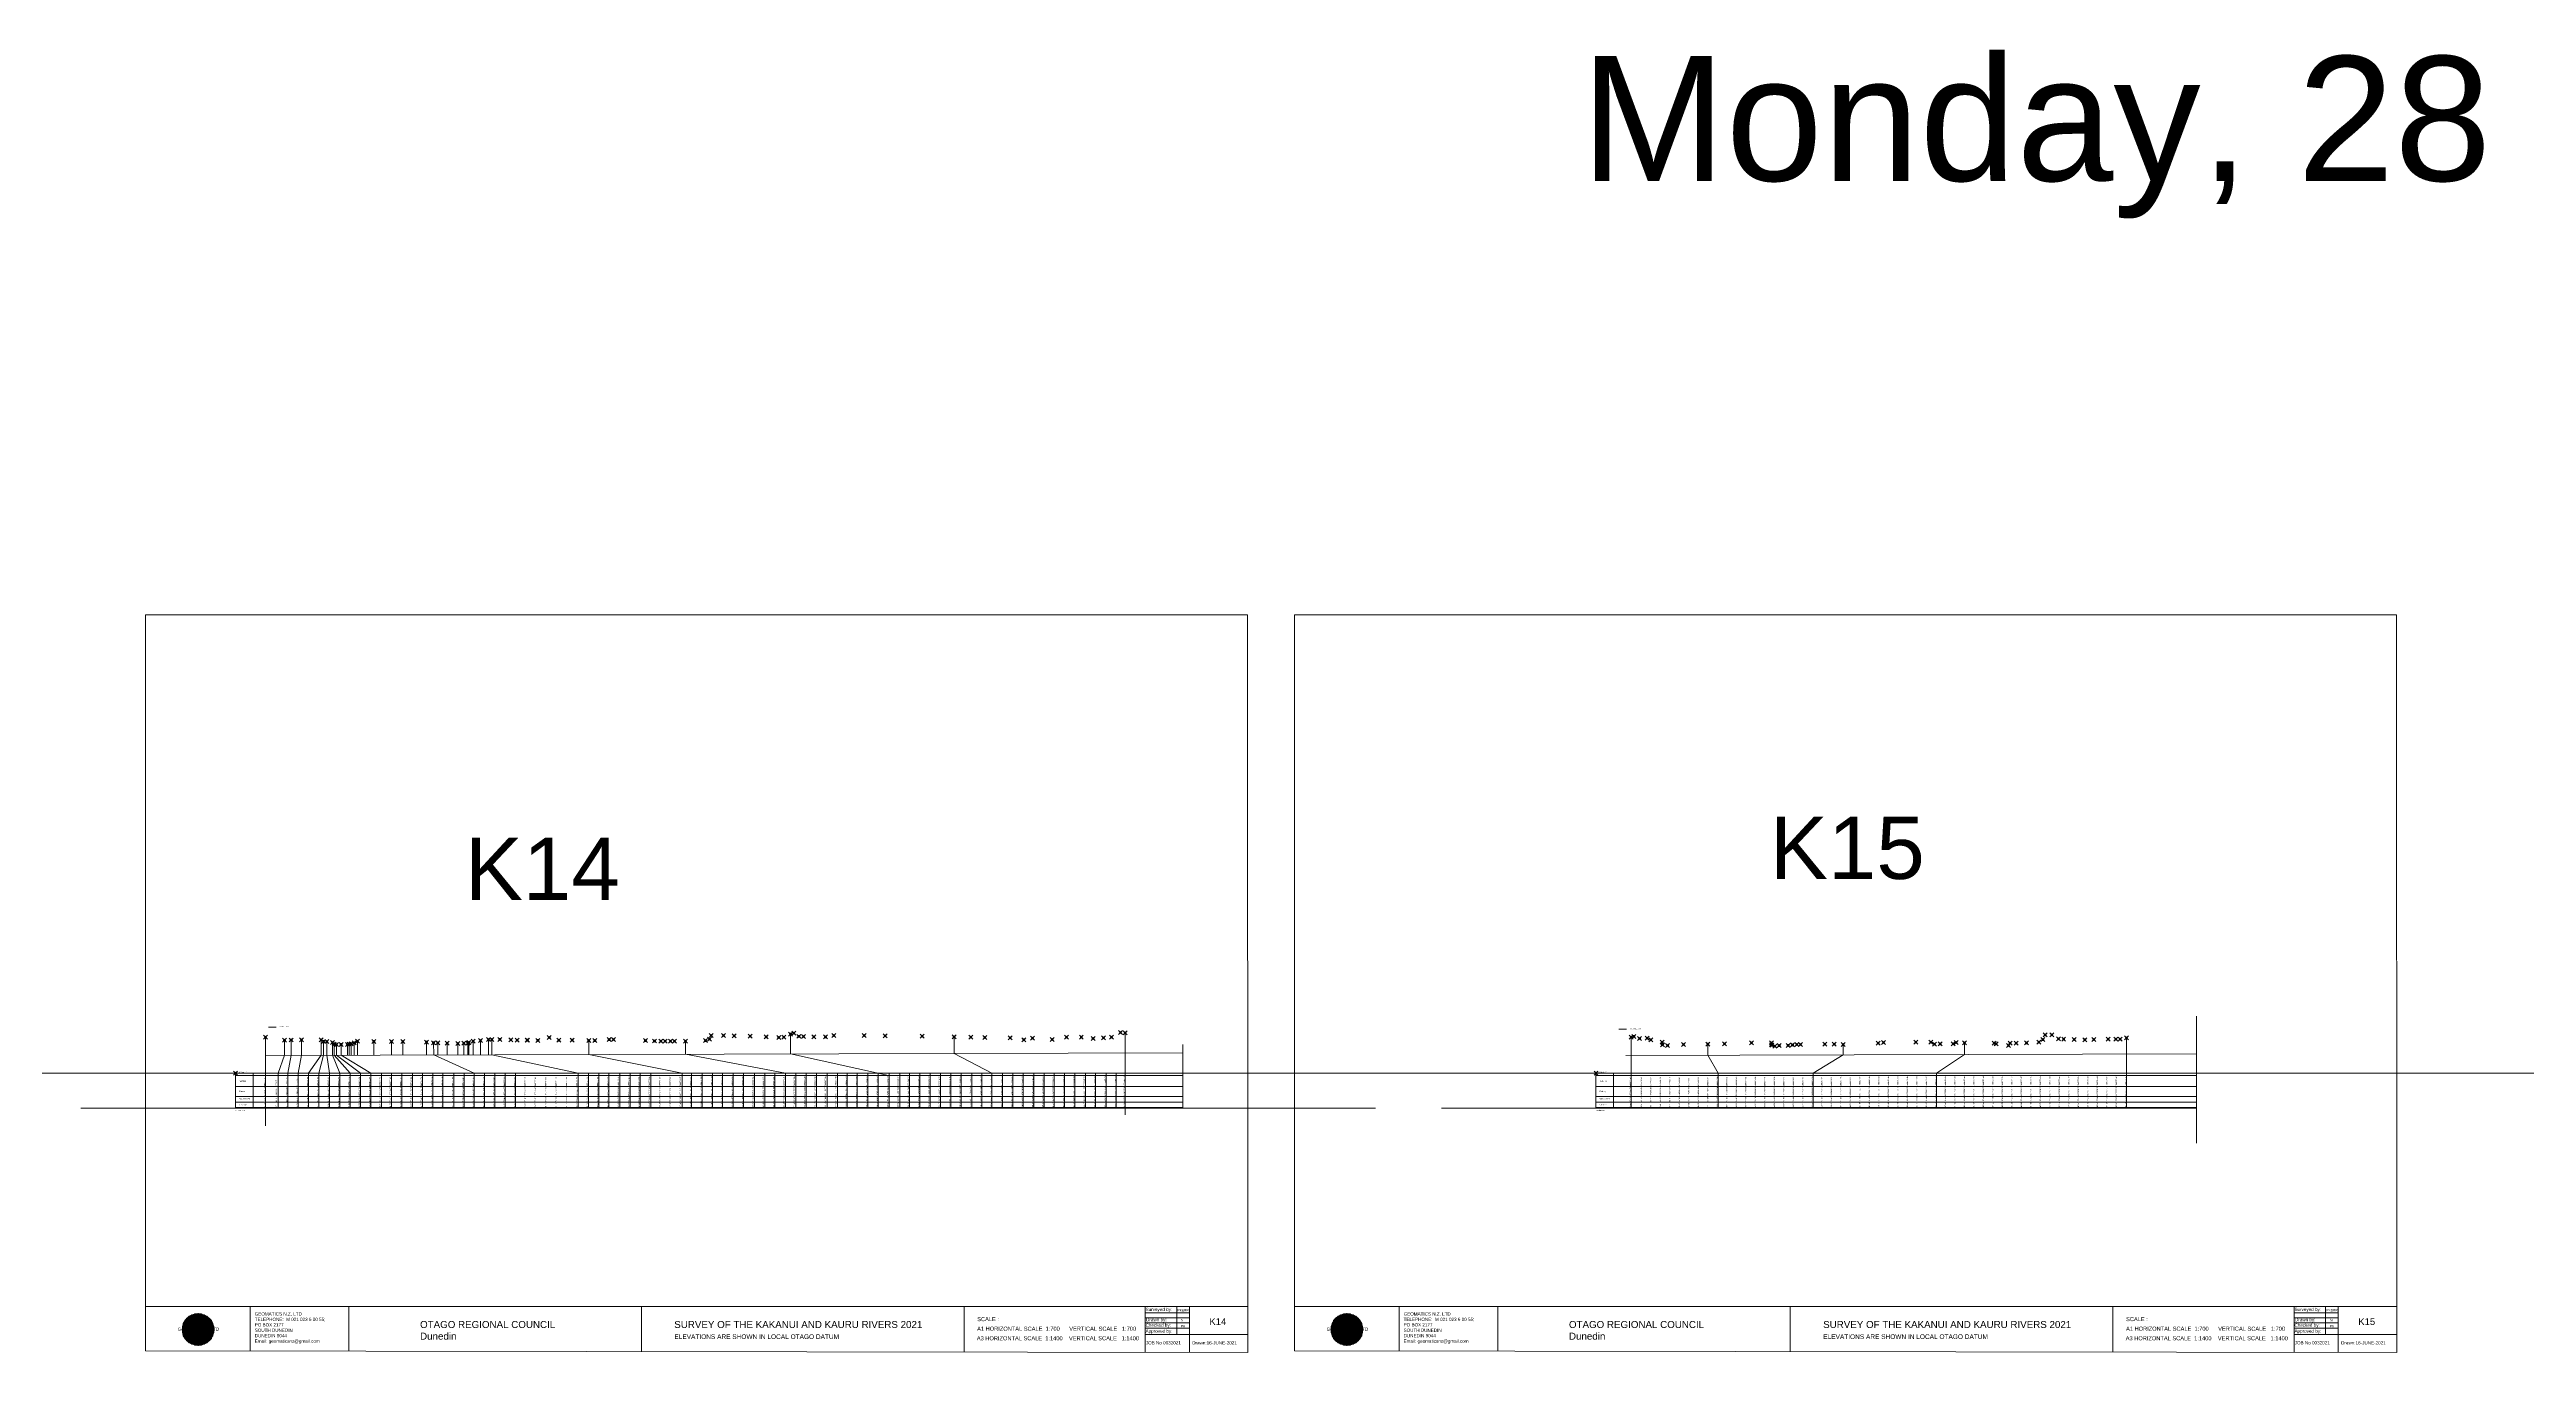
# Model space of a CAD drawing. Header units: millimetres. Extents: x -14020797 to 13046302109, y -19137686871 to 1424965380.
# Drawn here: x -1602099 to -609318, y -66991 to 455512 of the extents above; entities that cross this region are included whole.
import ezdxf

# ---------------------------------------------------------------- set-up
doc = ezdxf.new("R2010")
doc.units = ezdxf.units.MM
doc.header["$PDMODE"] = 35
doc.header["$PDSIZE"] = 800
doc.layers.get('0').update_dxf_attribs({"lineweight": 0})
doc.layers.add('geo', color=7, linetype='Continuous', lineweight=0)
doc.styles.get("Standard").update_dxf_attribs({"font": 'arial.ttf'})

# ---------------------------------------------------------------- blocks, each defined once
blk = doc.blocks.new('Geomatics_Circle_SPT')
at = {"layer": 'geo', "color": 2, "linetype": 'Continuous', "lineweight": 0}
for p, q in [((0, 25.2), (-25.2, 0)), ((-24.7, 4.9), (-4.9, 24.7)), ((-24.7, -4.9), (4.9, 24.7)), ((4.9, -24.7), (-24.7, 4.9)), ((-24.7, 0), (0, -24.7)), ((-9.7, 23.3), (-23.3, 9.6)), ((9.7, 23.3), (-23.3, -9.7)), ((-23.3, 9.7), (9.7, -23.3)), ((-21, 14), (-14, 21)), ((-21, -14), (14, 21)), ((14, -21), (-21, 14)), ((0, 0), (-17.8, 17.8)), ((0, 0), (-17.8, -17.8)), ((-14, 21), (21, -14)), ((21, 14), (-14, -21)), ((23.3, -9.7), (-9.7, 23.3)), ((-9.7, -23.3), (23.3, 9.7)), ((-4.9, 24.7), (24.7, -4.9)), ((24.7, 4.9), (-4.9, -24.7)), ((25.2, 0), (0, 25.2)), ((0, 0), (17.8, 17.8)), ((0, 0), (17.8, -17.8)), ((0, -24.8), (25.2, 0)), ((4.9, 24.7), (24.7, 4.9)), ((23.3, 9.7), (9.7, 23.3)), ((14, 21), (21, 14)), ((17.8, 18.1), (17.8, 18.1)), ((-4.9, -24.7), (-24.7, -4.9)), ((-23.3, -9.7), (-9.7, -23.3)), ((-14, -21), (-21, -14)), ((-17.8, -17.8), (-17.8, -17.8)), ((24.7, -4.9), (4.9, -24.7)), ((4.9, -24.7), (4.9, -24.7)), ((9.7, -23.3), (23.3, -9.7)), ((21, -14), (14, -21)), ((18.1, -17.8), (18.1, -17.8))]:
    blk.add_line(p, q, dxfattribs=at)
at = {"layer": 'geo', "color": 1, "linetype": 'Continuous', "lineweight": 0}
for p, q in [((-25.2, 0), (9.7, 23.3)), ((-25.2, 0), (-9.6, 23.3)), ((-25.2, 0), (23.3, 9.7)), ((-25.2, 0), (-23.3, 9.7)), ((-23.3, -9.7), (-25.2, 0)), ((-9.6, -23.3), (-25.2, 0)), ((9.7, -23.3), (-25.2, 0)), ((-4.9, 24.8), (-24.7, -4.9)), ((4.9, 24.7), (-24.7, 4.9)), ((14, 21), (-24.7, -4.9)), ((-14, 21), (-24.7, 4.9)), ((21, 14), (-24.7, 4.9)), ((-21, 14), (-24.7, -4.9)), ((0, 0), (-24.7, 4.9)), ((-24.7, 4.9), (-21, -14)), ((-24.7, 4.9), (-4.9, -24.7)), ((-24.7, 4.9), (14, -21)), ((-24.7, 4.9), (-24.7, 4.9)), ((0, 0), (-24.7, -4.9)), ((-23.3, 9.7), (0, 25.2)), ((-23.3, -9.6), (0, 25.2)), ((-23.3, -9.6), (17.8, 17.8)), ((-23.3, 9.7), (-17.8, 17.9)), ((-23.3, -9.6), (-17.8, 17.9)), ((-23.3, 9.7), (17.8, 17.8)), ((-17.8, -17.8), (-23.3, 9.7)), ((0, -25.2), (-23.3, 9.7)), ((-23.3, 9.7), (17.8, -17.8)), ((-23.3, 9.7), (25.2, 0)), ((-23.3, 9.4), (-23.3, 9.4)), ((-23.3, -9.7), (25.2, 0)), ((4.9, 24.8), (-21, -14)), ((-4.9, 24.7), (-21, 14)), ((14, 21), (-21, 14)), ((-14, 21), (-21, -14)), ((0, 0), (-21, 14)), ((-21, 14), (-14, -21)), ((-21, 14), (4.9, -24.7)), ((-21, 14), (-21, 14)), ((24.7, 4.9), (-21, 14)), ((0, 0), (-21, -14)), ((-17.9, 17.6), (-17.9, 17.6)), ((-17.8, 17.8), (9.7, 23.3)), ((-17.8, 17.8), (-9.6, 23.3)), ((-17.8, -17.8), (9.7, 23.3)), ((-17.8, -17.8), (-9.7, 23.3)), ((-9.7, -23.3), (-17.8, 17.8)), ((-17.8, 17.8), (9.7, -23.3)), ((-17.8, 17.8), (23.3, -9.6)), ((-17.8, 17.8), (23.3, 9.7)), ((-17.8, -17.8), (23.3, 9.7)), ((4.9, 24.7), (-14, 21)), ((-4.9, 24.7), (-14, -20.9)), ((0, 0), (-14, 21)), ((-14, 21), (-4.9, -24.7)), ((-14, 21), (-14, 21)), ((24.7, -4.9), (-14, 21)), ((21, 14), (-14, 21)), ((-14, -21), (24.7, 4.9)), ((0, 0), (-14, -21)), ((-9.8, 23.1), (-9.8, 23.1)), ((-9.7, 23.3), (0, 25.2)), ((-9.7, 23.3), (0, -25.2)), ((-9.7, -23.3), (0, 25.2)), ((-9.6, 23.3), (17.8, -17.8)), ((-9.6, 23.3), (25.2, 0)), ((-9.6, 23.3), (17.8, 17.8)), ((-9.6, -23.3), (17.8, 17.9)), ((25.2, 0), (-9.6, -23.3)), ((0, 0), (-4.9, 24.7)), ((-4.9, 24.7), (-4.9, 24.7)), ((21, -14), (-4.9, 24.7)), ((24.8, 4.9), (-4.9, 24.7)), ((14, 21), (-4.9, 24.7)), ((-4.9, -24.7), (21, 14)), ((0, 0), (-4.9, -24.7)), ((-0.2, 25.1), (-0.2, 25.1)), ((0, 25.2), (9.7, -23.3)), ((0, 25.2), (23.3, -9.7)), ((0, 25.2), (23.3, 9.7)), ((0, 25.2), (9.7, 23.3)), ((0, 0), (4.9, 24.7)), ((0, -25.2), (9.7, 23.3)), ((0, 0), (14, 21)), ((0, 0), (21, 14)), ((23.3, 9.7), (0, -25.2)), ((0, 0), (24.8, 4.9)), ((0, 0), (4.9, -24.7)), ((0, 0), (14, -21)), ((0, 0), (21, -14)), ((0, 0), (24.8, -4.9)), ((21, 14), (4.9, 24.8)), ((14, -21), (4.9, 24.7)), ((24.7, -4.9), (4.9, 24.7)), ((4.9, 24.7), (4.9, 24.7)), ((4.9, -24.7), (14, 21)), ((4.9, -24.7), (24.7, 4.9)), ((9.4, 23.3), (9.4, 23.3)), ((9.7, 23.3), (17.8, -17.8)), ((9.7, 23.3), (25.2, 0)), ((9.7, 23.3), (17.8, 17.9)), ((17.8, 17.8), (9.7, -23.3)), ((25.2, 0), (9.7, -23.3)), ((21, -14), (14, 21)), ((24.7, 4.9), (14, 21)), ((14, 21), (14, 21)), ((14, -21), (21, 14)), ((17.6, 17.9), (17.6, 17.9)), ((17.8, 17.8), (23.3, -9.7)), ((17.8, 17.8), (23.3, 9.7)), ((23.3, 9.7), (17.8, -17.8)), ((24.7, -4.9), (21, 14)), ((21, 14), (21, 14)), ((21, -14), (24.7, 4.9)), ((23.1, 9.8), (23.1, 9.8)), ((23.3, 9.7), (25.2, 0)), ((25.2, 0), (23.3, -9.6)), ((24.7, 4.9), (24.7, 4.9)), ((25.1, 0.2), (25.1, 0.2)), ((-25.2, 0), (23.3, -9.7)), ((-25.1, -0.2), (-25.1, -0.2)), ((-24.7, -4.9), (-24.7, -4.9)), ((-24.7, -4.9), (-14, -21)), ((-24.7, -4.9), (4.9, -24.7)), ((-24.7, -4.9), (21, -14)), ((-17.8, -17.8), (-23.3, -9.7)), ((0, -25.2), (-23.3, -9.6)), ((17.8, -17.8), (-23.3, -9.6)), ((-23.1, -9.8), (-23.1, -9.8)), ((-21, -14), (24.7, -4.9)), ((-21, -14), (-21, -14)), ((-21, -14), (-4.9, -24.7)), ((-21, -14), (14, -21)), ((23.3, -9.7), (-17.8, -17.8)), ((-9.6, -23.3), (-17.8, -17.8)), ((9.7, -23.3), (-17.8, -17.8)), ((-17.6, -17.9), (-17.6, -17.9)), ((-14, -21), (21, -14)), ((-14, -21), (-14, -21)), ((-14, -21), (4.9, -24.7)), ((17.8, -17.8), (-9.7, -23.3)), ((0, -25.2), (-9.7, -23.3)), ((-9.4, -23.3), (-9.4, -23.3)), ((-4.9, -24.7), (24.7, -4.9)), ((-4.9, -24.7), (14, -21)), ((-4.9, -24.7), (-4.9, -24.7)), ((23.3, -9.6), (0, -25.2)), ((9.7, -23.3), (0, -25.2)), ((0.2, -25.1), (0.2, -25.1)), ((4.9, -24.7), (21, -14)), ((4.9, -24.7), (4.9, -24.7)), ((17.8, -17.8), (9.7, -23.3)), ((9.8, -23.1), (9.8, -23.1)), ((14, -21), (24.7, -4.9)), ((14, -21), (14, -21)), ((23.3, -9.6), (17.8, -17.8)), ((17.9, -17.6), (17.9, -17.6)), ((21, -14), (21, -14)), ((23.3, -9.4), (23.3, -9.4)), ((24.7, -4.9), (24.7, -4.9))]:
    blk.add_line(p, q, dxfattribs=at)
at = {"layer": 'geo', "color": 114, "linetype": 'Continuous', "lineweight": 0}
for p, q in [((17.9, 17.8), (-25.2, 0)), ((-24.7, 4.9), (14, 21)), ((-24.7, -4.9), (21, 14)), ((-14, -21), (-24.7, 4.9)), ((9.7, 23.3), (-23.3, 9.7)), ((0, 0), (-23.3, 9.7)), ((-23.3, 9.7), (-9.7, -23.3)), ((0, 0), (-23.3, -9.7)), ((-4.9, -24.7), (-21, 14)), ((-20.9, 14), (4.9, 24.7)), ((24.8, 4.9), (-20.9, -14)), ((0, 25.2), (-17.8, 17.8)), ((-17.8, 17.8), (0, -25.2)), ((-14, 21), (-4.9, 24.7)), ((4.9, -24.7), (-14, 21)), ((0, 0), (-9.7, 23.3)), ((0, 0), (-9.7, -23.3)), ((-4.9, 24.7), (14, -21)), ((17.8, -17.8), (0, 25.2)), ((0, 0), (9.7, 23.3)), ((0, 0), (23.3, 9.7)), ((0, 0), (9.7, -23.3)), ((0, 0), (23.3, -9.7)), ((4.9, 24.7), (21, -14)), ((23.3, -9.7), (9.7, 23.3)), ((14, 21), (24.7, -4.9)), ((25.2, 0), (17.8, 17.8)), ((21, 14), (24.7, 4.9)), ((-25.2, 0), (-17.8, -17.8)), ((-21, -14), (-24.7, -4.9)), ((-17.8, -17.8), (25.2, 0)), ((24.8, -4.9), (-14, -21)), ((-9.6, -23.3), (23.3, -9.7)), ((21, -14), (-4.9, -24.8)), ((0, -25.2), (17.9, -17.8)), ((14, -21), (4.9, -24.8))]:
    blk.add_line(p, q, dxfattribs=at)
at = {"layer": 'geo', "color": 250, "linetype": 'Continuous', "lineweight": 0}
for p, q in [((0, 0), (-25.2, 0)), ((24.7, 4.9), (-24.7, 4.9)), ((-24.7, 4.9), (-24.7, -4.9)), ((-23.3, 9.7), (23.3, 9.7)), ((-23.3, 9.7), (-23.3, 9.7)), ((-23.3, -9.7), (-23.3, 9.7)), ((21, 14), (-21, 14)), ((-21, 14), (-21, -14)), ((-17.8, 17.8), (17.8, 17.8)), ((-17.8, -17.8), (-17.8, 17.8)), ((-14, 21), (-14, 21)), ((14, 21), (-14, 21)), ((-14, 20.9), (-14, -21)), ((-9.7, 23.3), (9.7, 23.3)), ((-9.7, -23.3), (-9.7, 23.3)), ((-4.9, 24.7), (4.9, 24.7)), ((-4.9, 24.7), (-4.9, -24.7)), ((0, 0), (0, 25.2)), ((0, 0), (0, -25.2)), ((0, 0), (25.2, 0)), ((4.9, 24.7), (4.9, -24.7)), ((9.7, -23.3), (9.7, 23.3)), ((14, 21), (14, -21)), ((17.8, -17.8), (17.8, 17.8)), ((21, 14), (21, 14)), ((21, -14), (21, 14)), ((23.3, 9.7), (23.3, -9.7)), ((24.7, 4.9), (24.7, 4.9)), ((24.7, -4.9), (24.7, 4.9)), ((-24.7, -4.9), (24.7, -4.9)), ((23.3, -9.7), (-23.3, -9.7)), ((-21, -14), (21, -14)), ((17.8, -17.8), (-17.8, -17.8)), ((-14, -21), (14, -21)), ((9.7, -23.3), (-9.7, -23.3)), ((-4.9, -24.7), (4.9, -24.7))]:
    blk.add_line(p, q, dxfattribs=at)
blk = doc.blocks.new('GeomaticsNZ TITLE BLOCK')
at = {"color": 7, "linetype": 'Continuous', "lineweight": 0}
for p, q in [((0, 94.9), (0, 1579.2)), ((0, 1579.2), (2363.4, 1579.2)), ((2363.4, 1579.2), (2364, 94.9)), ((2364, 94.9), (0, 94.9)), ((0, 94.9), (0, 0)), ((15.9, 94.9), (2364, 94.9)), ((224.3, 95.2), (224.3, -0.3)), ((2364, 94.9), (382.6, 94.9)), ((435.8, 95.2), (435.8, -0.7)), ((1063.4, 94.9), (1063.4, -2.4)), ((1755.4, 94.9), (1755.4, -2.6)), ((2143.6, 60.4), (2238.6, 60.4)), ((2143.9, 94.9), (2143.7, -3)), ((2143.9, 81.9), (2238.6, 81.7)), ((2143.9, 71), (2238.6, 71)), ((2211.5, 94.9), (2211.5, 36.1)), ((2238.6, 94.8), (2238.6, -3.2)), ((2364, -3.5), (2364, 94.9)), ((0, 0), (2364, -3.5)), ((2143.8, 48.6), (2238.6, 48.6)), ((2143.8, 35.4), (2364, 35.3))]:
    blk.add_line(p, q, dxfattribs=at)
at = {"color": 7, "linetype": 'Continuous', "lineweight": 0, "xscale": 1.36, "yscale": 1.36, "zscale": 1.36}
blk.add_blockref('Geomatics_Circle_SPT', (112.4, 45.7), dxfattribs=at)
at = {"color": 7, "linetype": 'Continuous', "lineweight": 0}
for s, p in [('PK&RR', (2213.2, 84.8)), ('ST', (2220.3, 63.6)), ('PK', (2220.4, 50.6))]:
    blk.add_text(s, height=5, dxfattribs=at).set_placement(p)
at = {"color": 7, "linetype": 'Continuous', "lineweight": 0, "attachment_point": 1}
for s, width, heights, insert, char_height in [('{\\C256;GEOMATICS N.Z. LTD                   \\PTELEPHONE:  M 021 023 6 00 55;\\PPO BOX 2177\\PSOUTH DUNEDIN\\PDUNEDIN 9044\\PEmail: geomaticsnz@gmail.com}', 3535.727, [94.7], (234, 82.7), 7), ('{\\C256;OTAGO REGIONAL COUNCIL\\PDunedin}', 3535.727, [0], (588.6, 64), 15), ('{\\C256;SURVEY OF THE KAKANUI AND KAURU RIVERS 2021}', 3535.727, [0], (1133.8, 64), 15), ('{\\C256;Surveyed by:}', 3535.727, [0], (2144.7, 92.4), 7), ('{\\C256;Checked by:}', 3535.727, [0], (2144.7, 58.6), 7), ('{\\C256;Drawn by:}', 3535.727, [0], (2145.8, 70.4), 7), ('{\\C256;Geomatics N.Z. LTD                   }', 125.079, [15.8], (68.8, 49.9), 7), ('{\\C256;ELEVATIONS ARE SHOWN IN LOCAL OTAGO DATUM}', 3535.727, [0], (1134.1, 35.4), 10), ('{\\C256;Approved by:}', 3535.727, [0], (2144.7, 45.9), 7), ('{\\C256;JOB No 0032021}', 3535.727, [0], (2145.3, 20.8), 7), ('{\\C256;Drawn:16-JUNE-2021}', 3535.727, [0], (2244.7, 20.7), 7)]:
    blk.add_mtext_dynamic_manual_height_columns(s, width=width, gutter_width=159, heights=heights, dxfattribs=dict(at, insert=insert, char_height=char_height))

msp = doc.modelspace()

# ---------------------------------------------------------------- linework, layer by layer
at = {"color": 1, "linetype": 'Continuous', "lineweight": 0}
for p, q in [((-1514275.617, 63495.095), (-1511203.444, 63495.095)), ((-973105.709, 62675.782), (-970033.537, 62675.782))]:
    msp.add_line(p, q, dxfattribs=at)
at = {"color": 11, "true_color": 0xf27172}
for p, q in [((-1170950.463, 61223), (-1170950.463, 28275.774)), ((-1515562.362, 59420), (-1515562.362, 23924.9)), ((-1589500.212, 31025.918), (-1070610.329, 31025.918))]:
    msp.add_line(p, q, dxfattribs=at)
for p, q in [((-741598.843, 67912.14), (-741598.843, 16892.265)), ((-1507881.06, 52182.751), (-1510448.157, 45000)), ((-1507881.06, 58190), (-1507881.06, 52182.751)), ((-1505277.615, 52189.682), (-1506560.943, 45000)), ((-1505277.615, 58320), (-1505277.615, 52189.682)), ((-1501097.468, 52200.811), (-1502407.8, 45000)), ((-1501097.468, 58401), (-1501097.468, 52200.811)), ((-1493235.123, 52221.742), (-1498313.55, 45000)), ((-1492284.073, 52224.274), (-1494130.962, 45000)), ((-1493235.123, 58361), (-1493235.123, 52221.742)), ((-1492284.073, 57771), (-1492284.073, 52224.274)), ((-1490930.542, 57701), (-1490930.542, 52227.877)), ((-1490930.542, 52227.877), (-1489830.588, 45000)), ((-1488705.324, 57271), (-1488705.324, 52233.801)), ((-1488705.324, 52233.801), (-1485782.524, 45000)), ((-1487966.273, 56641), (-1487966.273, 52235.769)), ((-1487966.273, 52235.769), (-1481585.518, 45000)), ((-1487062.742, 56551), (-1487062.742, 52238.174)), ((-1487062.742, 52238.174), (-1477511.917, 45000)), ((-1482679.557, 56461), (-1482679.557, 52249.843)), ((-1481995.843, 56641), (-1481995.843, 52251.664)), ((-1481159.927, 56721), (-1481159.927, 52253.889)), ((-1479940.413, 57201), (-1479940.413, 52257.136)), ((-1478660.802, 57901), (-1478660.802, 52260.542)), ((-1472109.384, 57782), (-1472109.384, 52277.984)), ((-1465000.282, 57682), (-1465000.282, 52296.91)), ((-1460475.397, 57762), (-1460475.397, 52308.956)), ((-1450996.564, 57502), (-1450996.564, 52334.191)), ((-1446457.409, 57133), (-1446457.409, 52346.275)), ((-1442693.144, 57023), (-1442693.144, 52356.297)), ((-1438478.185, 56963), (-1438478.185, 52367.518)), ((-1436087.519, 57013), (-1436087.519, 52373.882)), ((-1434485.257, 57103), (-1434485.257, 52378.148)), ((-1434030.848, 57253), (-1434030.848, 52379.358)), ((-1432332.947, 57813), (-1432332.947, 52383.878)), ((-1429350.477, 58113), (-1429350.477, 52391.818)), ((-1426208.033, 58513), (-1426208.033, 52400.184)), ((-1510448.157, 31248.305), (-1510448.157, 45000)), ((-1506560.943, 31248.305), (-1506560.943, 45000)), ((-1502407.8, 31248.305), (-1502407.8, 45000)), ((-1498313.55, 31248.305), (-1498313.55, 45000)), ((-1494130.962, 31248.305), (-1494130.962, 45000)), ((-1489830.588, 31248.305), (-1489830.588, 45000)), ((-1485782.524, 31248.305), (-1485782.524, 45000)), ((-1481585.518, 31248.305), (-1481585.518, 45000)), ((-1477511.917, 31248.305), (-1477511.917, 45000)), ((-1469100.188, 31248.305), (-1469100.188, 45000)), ((-1465059.332, 31248.305), (-1465059.332, 45000)), ((-1460953.842, 31248.305), (-1460953.842, 45000)), ((-1456594.576, 31248.305), (-1456594.576, 45000)), ((-1452673.46, 31248.305), (-1452673.46, 45000)), ((-1448452.628, 31248.305), (-1448452.628, 45000)), ((-1444427.168, 31248.305), (-1444427.168, 45000)), ((-1440111.032, 31248.305), (-1440111.032, 45000)), ((-1435876.516, 31248.305), (-1435876.516, 45000)), ((-1427818.264, 31248.305), (-1427818.264, 45000)), ((-1423597.31, 31248.305), (-1423597.31, 45000)), ((-1419466.649, 31248.305), (-1419466.649, 45000)), ((-1415317.783, 31248.305), (-1415317.783, 45000)), ((-1386132.523, 31248.305), (-1386132.523, 45000)), ((-1381914.746, 31248.305), (-1381914.746, 45000)), ((-1377909.079, 31248.305), (-1377909.079, 45000)), ((-1373575.227, 31248.305), (-1373575.227, 45000)), ((-1369425.017, 31248.305), (-1369425.017, 45000)), ((-1365354.716, 31248.305), (-1365354.716, 45000)), ((-1361044.812, 31248.305), (-1361044.812, 45000)), ((-1344769.714, 31248.305), (-1344769.714, 45000)), ((-1340556.824, 31248.305), (-1340556.824, 45000)), ((-1336404.292, 31248.305), (-1336404.292, 45000)), ((-1332313.708, 31248.305), (-1332313.708, 45000)), ((-1328055.732, 31248.305), (-1328055.732, 45000)), ((-1323902.59, 31248.305), (-1323902.59, 45000)), ((-1319578.635, 31248.305), (-1319578.635, 45000)), ((-1315416.329, 31248.305), (-1315416.329, 45000)), ((-1311375.229, 31248.305), (-1311375.229, 45000)), ((-1303007.975, 31248.305), (-1303007.975, 45000)), ((-1298843.591, 31248.305), (-1298843.591, 45000)), ((-1294732.603, 31248.305), (-1294732.603, 45000)), ((-1290408.037, 31248.305), (-1290408.037, 45000)), ((-1286297.048, 31248.305), (-1286297.048, 45000)), ((-1282425.172, 31248.305), (-1282425.172, 45000)), ((-1278326.035, 31248.305), (-1278326.035, 45000)), ((-1274140.025, 31248.305), (-1274140.025, 45000)), ((-1269956.459, 31248.305), (-1269956.459, 45000)), ((-1265567.625, 31248.305), (-1265567.625, 45000)), ((-1261242.326, 31248.305), (-1261242.326, 45000)), ((-1257367.518, 31248.305), (-1257367.518, 45000)), ((-1253328.495, 31248.305), (-1253328.495, 45000)), ((-1249194.047, 31248.305), (-1249194.047, 45000)), ((-1245027.831, 31248.305), (-1245027.831, 45000)), ((-1240797.957, 31248.305), (-1240797.957, 45000)), ((-1236695.399, 31248.305), (-1236695.399, 45000)), ((-1232401.99, 31248.305), (-1232401.99, 45000)), ((-1228394.735, 31248.305), (-1228394.735, 45000)), ((-1220181.676, 31248.305), (-1220181.676, 45000)), ((-1216039.653, 31248.305), (-1216039.653, 45000)), ((-1211795.606, 31248.305), (-1211795.606, 45000)), ((-1207616.194, 31248.305), (-1207616.194, 45000)), ((-1203406.114, 31248.305), (-1203406.114, 45000)), ((-1199454.697, 31248.305), (-1199454.697, 45000)), ((-1195295.446, 31248.305), (-1195295.446, 45000)), ((-1191136.194, 31248.305), (-1191136.194, 45000)), ((-1186927.458, 31248.305), (-1186927.458, 45000)), ((-1182801.807, 31248.305), (-1182801.807, 45000)), ((-1178580.12, 31248.305), (-1178580.12, 45000)), ((-1174532.3, 31248.305), (-1174532.3, 45000))]:
    msp.add_line(p, q)
at = {"color": 7, "linetype": 'Continuous', "lineweight": 0}
for p, q in [((-1515562.362, 52162.302), (-1147926.23, 53141.034)), ((-1147926.23, 56484.428), (-1147861.519, 31248.305)), ((-970289.632, 52162.302), (-741598.843, 52771.129)), ((-1527531.711, 45000), (-1527531.711, 31248.305)), ((-1527531.711, 45000), (-1147896.781, 45000)), ((-1527531.711, 44076.552), (-1147894.414, 44076.552)), ((-1520518.562, 45000), (-1520518.562, 31248.305)), ((-982258.981, 45000), (-982258.981, 31248.305)), ((-982258.981, 45000), (-741598.843, 45000)), ((-982258.981, 44076.552), (-741598.843, 44076.552)), ((-975245.832, 45000), (-975245.832, 31248.305)), ((-1527531.711, 39669.381), (-1147883.893, 39669.381)), ((-1527531.711, 35602.182), (-1147873.464, 35602.182)), ((-1527531.711, 33454.74), (-1147867.958, 33454.74)), ((-1527531.711, 31248.305), (-1147861.519, 31248.305)), ((-1524350.548, 29878.784), (-1524350.548, 29878.784)), ((-982258.981, 39669.381), (-741598.843, 39669.381)), ((-982258.981, 35602.182), (-741598.843, 35602.182)), ((-982258.981, 33454.74), (-741598.843, 33454.74)), ((-982258.981, 31248.305), (-741598.843, 31248.305)), ((-979077.818, 29878.784), (-979077.818, 29878.784))]:
    msp.add_line(p, q, dxfattribs=at)
at = {"color": 2, "true_color": 0xf1eb1f}
for p, q in [((-968175.243, 59405), (-968175.243, 31248.305)), ((-883165.997, 52394.245), (-895190.767, 45000)), ((-883176.867, 56477), (-883165.997, 52394.245)), ((-769577.173, 59180), (-769577.173, 31248.305)), ((-895190.767, 45000), (-895190.767, 31025.918))]:
    msp.add_line(p, q, dxfattribs=at)
at = {"color": 3}
msp.add_line((-14020796.985, 45000), (6932249.242, 45000), dxfattribs=at)
at = {"color": 7}
for p, q in [((-2596365.726, 45000), (-741598.843, 45000)), ((-2051092.996, 45000), (-741598.843, 45000)), ((-1669995.056, 45000), (-741598.843, 45000)), ((-1044227.482, 31025.918), (-741598.843, 31025.918))]:
    msp.add_line(p, q, dxfattribs=at)
for points in [[(-1305118.578, 60718), (-1305097.293, 52722.608), (-1265846.87, 44076.552)], [(-1431839.201, 31248.305), (-1431839.201, 45000), (-1448134.143, 52341.811), (-1448163.642, 57242)], [(-1390179.771, 31248.305), (-1390179.771, 45000), (-1424823.168, 52403.871), (-1424805.972, 58543)], [(-1348565.959, 31248.305), (-1348565.959, 45000), (-1385884.752, 52507.534), (-1386007.23, 58145)], [(-1307128.499, 31248.305), (-1307128.499, 45000), (-1347224.614, 52610.456), (-1347224.614, 57896), (-1347224.614, 52610.456)], [(-1239570.556, 59560), (-1239552.818, 52897.103), (-1224414.155, 45000), (-1224414.155, 31248.305)]]:
    msp.add_lwpolyline(points)
at = {"color": 11, "true_color": 0xf27172}
for points in [[(-1485271.335, 56571), (-1485259.812, 52242.974)], [(-1485259.812, 52242.974), (-1473383.673, 45000), (-1473383.673, 31248.305)]]:
    msp.add_lwpolyline(points, dxfattribs=at)
at = {"color": 2, "true_color": 0xf1eb1f}
for points in [[(-937395.907, 56706), (-937384.044, 52249.904), (-933238.5, 45000), (-933238.5, 31025.918)], [(-834538.976, 57218), (-834526.479, 52523.735), (-845757.16, 45000), (-845757.16, 31025.918)]]:
    msp.add_lwpolyline(points, dxfattribs=at)
for p in [(-1515562.362, 59420), (-1401785.253, 59314), (-1336959.542, 60117), (-1331970.606, 60087), (-1327741.209, 59947), (-1321318.023, 59807), (-1314801.586, 59527), (-1309846.212, 59338), (-1307755.798, 59458), (-1305118.578, 60718), (-1303770.021, 61038), (-1301733.756, 59788), (-1299891.958, 59748), (-1295774.075, 59628), (-1291095.192, 59528), (-1287759.746, 60108), (-1275547.815, 60139), (-1267174.149, 60009), (-1252310.302, 59830), (-1239570.556, 59560), (-1232880.33, 59460), (-1227251.342, 59351), (-1217030.956, 59231), (-1208118.071, 59041), (-1194520.911, 59412), (-1188543.516, 59472), (-1183853.539, 58932), (-1179648.356, 59192), (-1176476.287, 59423), (-1172869.571, 61333), (-1170950.463, 61223), (-968175.243, 59405), (-967087.705, 59775), (-964758.354, 58945), (-961731.608, 59055), (-802207.784, 60339), (-799548.084, 60419), (-769577.173, 59180), (-1507881.06, 58190), (-1505277.615, 58320), (-1501097.468, 58401), (-1493235.123, 58361), (-1492284.073, 57771), (-1490930.542, 57701), (-1488705.324, 57271), (-1487966.273, 56641), (-1487062.742, 56551), (-1482679.557, 56461), (-1481995.843, 56641), (-1481159.927, 56721), (-1479940.413, 57201), (-1478660.802, 57901), (-1472109.384, 57782), (-1465000.282, 57682), (-1460475.397, 57762), (-1450996.564, 57502), (-1448163.642, 57242), (-1446457.409, 57133), (-1438478.185, 56963), (-1436087.519, 57013), (-1434485.257, 57103), (-1434030.848, 57253), (-1432332.947, 57813), (-1429350.477, 58113), (-1426208.033, 58513), (-1424805.972, 58543), (-1421646.612, 58583), (-1417163.295, 58354), (-1414669.8, 58274), (-1410707.552, 58284), (-1410547.018, 58224), (-1406330.411, 58174), (-1398001.389, 58194), (-1392607.401, 58304), (-1386007.23, 58145), (-1383552.332, 58065), (-1377778.193, 58465), (-1376039.411, 58555), (-1363286.163, 58066), (-1359641.009, 57916), (-1357082.61, 57846), (-1355354.943, 57826), (-1353165.012, 57826), (-1351647.57, 57806), (-1347224.614, 57896), (-1339224.968, 58066), (-1337608.216, 58687), (-1211544.036, 58441), (-1200234.034, 58562), (-960248.739, 58415), (-955688.912, 57425), (-955663.89, 56345), (-953548.314, 56095), (-947162.562, 56495), (-930707.067, 56816), (-919911.279, 57166), (-911921.432, 57196), (-911872.743, 56446), (-911780.475, 56186), (-910583.618, 55886), (-908787.435, 56056), (-905273.267, 56176), (-903441.315, 56316), (-901721.416, 56467), (-900283.024, 56507), (-890534.935, 56617), (-886735.581, 56687), (-883176.867, 56477), (-869180.815, 57077), (-867068.055, 57288), (-854099.138, 57468), (-848019.827, 57408), (-846603.998, 56628), (-844269.562, 56718), (-839093.99, 56818), (-837942.756, 57278), (-834538.976, 57218), (-822642.598, 57069), (-821890.733, 56739), (-816931.969, 56089), (-816879.527, 56119), (-816308.679, 57029), (-813826.628, 56999), (-809715.812, 57129), (-804767.491, 57469), (-803121.89, 58459), (-796885.403, 58740), (-794812.004, 58620), (-790648.758, 58490), (-786302.499, 58440), (-782739.356, 58470), (-776936.438, 58610), (-773877.643, 58620), (-772198.136, 58670)]:
    msp.add_point(p)
at = {"color": 9, "true_color": 0xd19cc7}
msp.add_point((-1485271.335, 56571), dxfattribs=at)
at = {"color": 11, "true_color": 0xf27172}
msp.add_point((-1442693.144, 57023), dxfattribs=at)
at = {"color": 2, "true_color": 0xf1eb1f}
msp.add_point((-937395.907, 56706), dxfattribs=at)
at = {"color": 7, "linetype": 'Continuous', "lineweight": 0}
for p in [(-1527531.711, 45000), (-982258.981, 45000)]:
    msp.add_point(p, dxfattribs=at)

# ---------------------------------------------------------------- block references
at = {"color": 7, "linetype": 'Continuous', "lineweight": 0, "xscale": 186.8759599228005, "yscale": 186.8759599228005, "zscale": 186.8759599228005}
for p in [(-1563583.482, -66328.498), (-1103092.479, -66328.498)]:
    msp.add_blockref('GeomaticsNZ TITLE BLOCK', p, dxfattribs=at)

# ---------------------------------------------------------------- texts
at = {"color": 3, "linetype": 'Continuous', "lineweight": 0}
msp.add_text('Monday, 28 June 2021 7:08:33 PM', height=50000, dxfattribs=at).set_placement((-988409.393, 402850.531))
at = {"color": 7, "linetype": 'Continuous', "lineweight": 0}
for s, height, p in [('Ground Level', 500, (-1509844.671, 63472.891)), ('Ground Level', 500, (-968674.764, 62653.578)), ('DATUM 45.00', 500, (-1527602.458, 45146.766)), ('Northing', 500, (-1526005.453, 41560.657)), ('DATUM 45.00', 500, (-982329.728, 45146.766)), ('Northing', 500, (-980732.722, 41560.657)), ('Section K14', 500, (-1527602.469, 29797.682)), ('Ground Level', 500, (-1526060.18, 34533.521)), ('Chainage', 500, (-1526057.793, 32077.102)), ('Easting', 500, (-1526078.257, 37481.59)), ('Section K15', 500, (-982329.739, 29797.682)), ('Ground Level', 500, (-980787.45, 34533.521)), ('Chainage', 500, (-980785.063, 32077.102)), ('Easting', 500, (-980805.527, 37481.59)), ('A1 HORIZONTAL SCALE  1:700      VERTICAL SCALE   1:700 ', 1629.12108, (-1230312.73, -58265.326)), ('SCALE :  ', 1629.1211, (-1230296.064, -54431.391)), ('K14', 2715.2018, (-1137201.159, -55973.519)), ('A1 HORIZONTAL SCALE  1:700      VERTICAL SCALE   1:700 ', 1629.12108, (-769821.728, -58265.326)), ('SCALE :  ', 1629.1211, (-769805.062, -54431.391)), ('K15', 2715.2018, (-676710.156, -55973.519)), ('A3 HORIZONTAL SCALE  1:1400    VERTICAL SCALE   1:1400 ', 1629.12108, (-1230435.002, -62099.261)), ('A3 HORIZONTAL SCALE  1:1400    VERTICAL SCALE   1:1400 ', 1629.12108, (-769943.999, -62099.261))]:
    msp.add_text(s, height=height, dxfattribs=at).set_placement(p)
for s, p in [('-2.18   59.42  1426121.10  5005833.70', (-1515696.867, 31226.136)), ('5.51    58.19  1426122.14  5005827.11', (-1510908.312, 31219.315)), ('8.11    58.32  1426122.20  5005824.33', (-1506756.649, 31219.997)), ('12.29   58.40  1426123.32  5005820.30', (-1502604.645, 31172.248)), ('20.15   58.36  1426126.23  5005812.98', (-1498452.641, 31227.841)), ('21.10   57.77  1426126.02  5005811.91', (-1494300.637, 31227.841)), ('22.46   57.70  1426126.17  5005810.54', (-1490148.974, 31227.841)), ('24.68   57.27  1426126.88  5005808.43', (-1485997.311, 31227.841)), ('25.42   56.64  1426127.28  5005807.78', (-1481845.307, 31227.841)), ('26.32   56.55  1426127.33  5005806.85', (-1477693.644, 31227.841)), ('30.71   56.46  1426128.78  5005802.71', (-1469389.636, 31218.974)), ('31.39   56.64  1426128.96  5005802.05', (-1465237.632, 31218.974)), ('32.23   56.72  1426129.17  5005801.24', (-1461085.628, 31218.974)), ('33.45   57.20  1426129.25  5005799.99', (-1456933.624, 31218.974)), ('34.73   57.90  1426129.67  5005798.78', (-1452781.62, 31218.974)), ('41.28   57.78  1426131.30  5005792.43', (-1448629.616, 31239.438)), ('48.39   57.68  1426133.61  5005785.70', (-1444477.612, 31239.438)), ('52.91   57.76  1426134.79  5005781.33', (-1440325.608, 31219.315)), ('62.39   57.50  1426137.24  5005772.17', (-1436173.604, 31222.043)), ('65.22   57.24  1426138.10  5005769.47', (-1432021.6, 31222.043)), ('66.93   57.13  1426138.40  5005767.78', (-1427869.596, 31222.043)), ('70.69   57.02  1426139.19  5005764.09', (-1423717.592, 31215.222)), ('74.91   56.96  1426140.60  5005760.11', (-1419565.588, 31215.222)), ('77.30   57.01  1426140.94  5005757.72', (-1415413.925, 31215.222)), ('78.90   57.10  1426142.07  5005756.38', (-1411261.921, 31215.222)), ('79.36   57.25  1426142.42  5005756.01', (-1407109.917, 31215.222)), ('81.05   57.81  1426142.49  5005754.26', (-1402957.913, 31219.997)), ('84.04   58.11  1426143.37  5005751.41', (-1398806.25, 31219.997)), ('87.18   58.51  1426143.93  5005748.30', (-1394654.246, 31219.997)), ('88.58   58.54  1426144.17  5005746.91', (-1390502.242, 31219.997)), ('91.74   58.58  1426145.41  5005743.98', (-1386350.579, 31219.315)), ('96.22   58.35  1426146.23  5005739.55', (-1382198.575, 31219.315)), ('98.72   58.27  1426147.39  5005737.29', (-1378046.571, 31219.315)), ('102.68  58.28  1426149.42  5005733.76', (-1373894.567, 31172.248)), ('102.84  58.22  1426151.27  5005734.17', (-1369742.563, 31172.248)), ('107.06  58.17  1426150.62  5005729.55', (-1365590.559, 31172.248)), ('111.60  59.31  1426151.47  5005725.06', (-1361438.896, 31172.248)), ('115.39  58.19  1426151.58  5005721.15', (-1357286.892, 31172.248)), ('120.78  58.30  1426152.91  5005715.92', (-1353134.888, 31172.248)), ('127.38  58.15  1426154.71  5005709.57', (-1348982.884, 31172.248)), ('129.83  58.07  1426157.19  5005707.74', (-1344830.88, 31172.248)), ('135.61  58.47  1426157.74  5005701.88', (-1340678.876, 31172.248)), ('137.35  58.56  1426158.19  5005700.20', (-1336526.872, 31172.248)), ('150.10  58.07  1426160.66  5005687.64', (-1332374.868, 31172.248)), ('153.75  57.92  1426162.79  5005684.46', (-1328223.205, 31172.248)), ('156.30  57.85  1426163.80  5005682.09', (-1324071.201, 31172.248)), ('158.03  57.83  1426164.55  5005680.51', (-1319919.197, 31172.248)), ('160.22  57.83  1426164.90  5005678.33', (-1315767.193, 31172.248)), ('161.74  57.81  1426164.42  5005676.61', (-1311615.189, 31172.248)), ('166.16  57.90  1426165.61  5005672.35', (-1307463.526, 31172.248)), ('174.16  58.07  1426167.57  5005664.59', (-1303311.522, 31172.248)), ('175.78  58.69  1426168.93  5005663.30', (-1299159.859, 31172.248)), ('176.43  60.12  1426168.50  5005662.50', (-1295007.855, 31172.248)), ('181.42  60.09  1426170.55  5005657.90', (-1290855.851, 31172.248)), ('185.65  59.95  1426171.94  5005653.90', (-1286704.188, 31172.248)), ('192.07  59.81  1426173.93  5005647.79', (-1282552.184, 31172.248)), ('198.59  59.53  1426175.91  5005641.58', (-1278400.18, 31172.248)), ('203.54  59.34  1426176.64  5005636.63', (-1274248.176, 31227.841)), ('205.63  59.46  1426176.87  5005634.52', (-1270096.172, 31227.841)), ('208.27  60.72  1426178.13  5005632.14', (-1265944.168, 31227.841)), ('209.62  61.04  1426178.66  5005630.89', (-1261792.164, 31227.841)), ('211.65  59.79  1426179.11  5005628.90', (-1257640.16, 31227.841)), ('213.50  59.75  1426179.79  5005627.18', (-1253488.497, 31227.841)), ('217.61  59.63  1426181.09  5005623.27', (-1249336.493, 31227.841)), ('222.29  59.53  1426182.44  5005618.79', (-1245184.489, 31227.841)), ('225.63  60.11  1426183.04  5005615.49', (-1241032.485, 31227.841)), ('237.84  60.14  1426186.88  5005603.89', (-1236880.481, 31227.841)), ('246.21  60.01  1426189.39  5005595.90', (-1232728.477, 31227.841)), ('261.08  59.83  1426193.38  5005581.58', (-1228576.473, 31227.841)), ('273.82  59.56  1426197.86  5005569.62', (-1224424.469, 31227.841)), ('280.51  59.46  1426198.83  5005562.93', (-1220272.465, 31227.841)), ('286.14  59.35  1426200.01  5005557.41', (-1216120.461, 31227.841)), ('296.36  59.23  1426204.30  5005548.02', (-1211968.457, 31227.841)), ('301.84  58.44  1426203.89  5005542.18', (-1207816.453, 31218.974)), ('305.27  59.04  1426204.88  5005538.90', (-1203664.449, 31218.974)), ('313.15  58.56  1426207.70  5005531.51', (-1199512.445, 31218.974)), ('318.87  59.41  1426209.52  5005526.09', (-1195360.441, 31218.974)), ('324.84  59.47  1426211.46  5005520.43', (-1191208.437, 31218.974)), ('329.53  58.93  1426211.55  5005515.57', (-1187056.433, 31218.974)), ('333.74  59.19  1426213.54  5005511.77', (-1182904.429, 31218.974)), ('336.91  59.42  1426214.48  5005508.74', (-1178752.425, 31218.974)), ('340.52  61.33  1426215.43  5005505.26', (-1174600.421, 31218.974)), ('342.44  61.22  1426216.35  5005503.53', (-1171063.169, 31218.974))]:
    msp.add_text(s, height=500, rotation=90).set_placement(p)
at = {"color": 9, "true_color": 0xd19cc7}
msp.add_text('28.12   56.57  1426127.63  5005805.07', height=500, rotation=90, dxfattribs=at).set_placement((-1473541.64, 31227.841))
at = {"color": 2, "true_color": 0xf1eb1f}
for s, p in [('1.09    59.41  1426255.84  5005901.62', (-968252.285, 31418.811)), ('199.69  59.18  1426272.83  5005703.75', (-769638.118, 31304.956))]:
    msp.add_text(s, height=500, rotation=90, dxfattribs=at).set_placement(p)
at = {"color": 7}
for s, p in [('2.18    59.78  1426255.65  5005900.53', (-963865.092, 31360.549)), ('4.51    58.95  1426255.85  5005898.20', (-960056.646, 31372.145)), ('7.54    59.06  1426256.09  5005895.18', (-956248.542, 31347.93)), ('9.02    58.42  1426255.87  5005893.69', (-952440.437, 31352.022)), ('13.58   57.43  1426258.44  5005889.40', (-948631.992, 31304.956)), ('13.60   56.35  1426258.61  5005889.41', (-944823.546, 31304.956)), ('15.72   56.10  1426259.00  5005887.33', (-941015.1, 31304.956)), ('22.11   56.50  1426258.20  5005880.74', (-937206.655, 31360.549)), ('31.87   56.71  1426259.34  5005871.04', (-933398.55, 31351.681)), ('38.56   56.82  1426259.49  5005864.33', (-929590.105, 31351.681)), ('49.36   57.17  1426260.05  5005853.54', (-925781.659, 31372.145)), ('57.35   57.20  1426260.74  5005845.58', (-921973.214, 31352.022)), ('57.39   56.45  1426261.06  5005845.56', (-918164.768, 31352.022)), ('57.49   56.19  1426260.87  5005845.45', (-914356.322, 31352.022)), ('58.68   55.89  1426261.00  5005844.26', (-910548.218, 31352.022)), ('60.48   56.06  1426260.56  5005842.42', (-906740.113, 31354.751)), ('63.99   56.18  1426261.12  5005838.94', (-902932.009, 31354.751)), ('65.83   56.32  1426261.22  5005837.11', (-899123.563, 31354.751)), ('67.55   56.47  1426261.29  5005835.39', (-895315.118, 31354.751)), ('68.98   56.51  1426261.57  5005833.97', (-891506.672, 31354.751)), ('78.73   56.62  1426262.07  5005824.23', (-887698.226, 31347.93)), ('82.53   56.69  1426262.82  5005820.48', (-883889.781, 31352.705)), ('86.09   56.48  1426263.19  5005816.94', (-880081.335, 31352.705)), ('100.09  57.08  1426265.21  5005803.07', (-876272.89, 31304.956)), ('102.20  57.29  1426264.68  5005800.90', (-872464.444, 31304.956)), ('115.17  57.47  1426266.36  5005788.03', (-868656.339, 31304.956)), ('121.25  57.41  1426266.06  5005781.90', (-864847.894, 31304.956)), ('122.66  56.63  1426266.42  5005780.51', (-861039.789, 31304.956)), ('125.00  56.72  1426266.80  5005778.20', (-857231.344, 31304.956)), ('130.17  56.82  1426266.86  5005773.01', (-853423.239, 31304.956)), ('131.32  57.28  1426267.04  5005771.87', (-849614.794, 31304.956)), ('134.73  57.22  1426267.23  5005768.47', (-845806.348, 31304.956)), ('146.63  57.07  1426268.28  5005756.62', (-841997.902, 31304.956)), ('147.38  56.74  1426268.45  5005755.88', (-838189.457, 31304.956)), ('152.34  56.09  1426269.11  5005750.96', (-834381.011, 31304.956)), ('152.39  56.12  1426269.14  5005750.91', (-830572.566, 31304.956)), ('152.96  57.03  1426268.83  5005750.31', (-826764.12, 31304.956)), ('155.44  57.00  1426268.96  5005747.83', (-822955.675, 31304.956)), ('159.55  57.13  1426269.61  5005743.76', (-819147.229, 31304.956)), ('164.50  57.47  1426269.33  5005738.77', (-815338.783, 31304.956)), ('166.15  58.46  1426269.94  5005737.17', (-811530.338, 31304.956)), ('167.06  60.34  1426269.91  5005736.25', (-807721.892, 31304.956)), ('169.72  60.42  1426270.37  5005733.62', (-803913.447, 31304.956)), ('172.38  58.74  1426271.85  5005731.08', (-800105.001, 31304.956)), ('174.46  58.62  1426270.29  5005728.86', (-796296.555, 31304.956)), ('178.62  58.49  1426271.55  5005724.79', (-792488.451, 31304.956)), ('182.97  58.44  1426272.37  5005720.50', (-788680.346, 31304.956)), ('186.53  58.47  1426271.89  5005716.88', (-784871.901, 31304.956)), ('192.33  58.61  1426272.29  5005711.09', (-781063.455, 31304.956)), ('195.39  58.62  1426272.29  5005708.02', (-777255.01, 31304.956)), ('197.07  58.67  1426272.59  5005706.36', (-773446.564, 31304.956))]:
    msp.add_text(s, height=500, rotation=90, dxfattribs=at).set_placement(p)
at = {"char_height": 25000, "attachment_point": 1}
for s, insert in [('K14', (-1435693.606, 139511.256)), ('K15', (-912609.176, 147899.893))]:
    msp.add_mtext_dynamic_manual_height_columns(s, width=97508.68034, gutter_width=25000, heights=[0], dxfattribs=dict(at, insert=insert))

doc.saveas('drawing.dxf')
